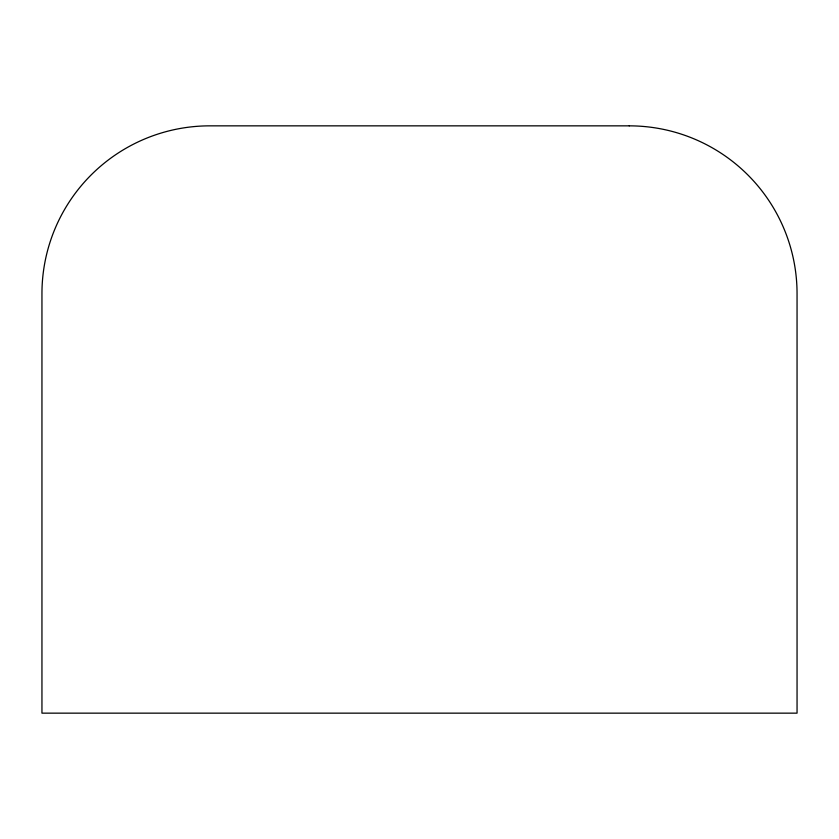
<?xml version="1.0" encoding="UTF-8"?>
<svg xmlns="http://www.w3.org/2000/svg" width="839" height="839" viewBox="0 0 839 839"><rect width="100%" height="100%" fill="white"/><g stroke="black" fill="none" stroke-linecap="round" stroke-linejoin="round"><path stroke-width="1.26" d="M629.25 125.85L209.75 125.85A167.8 167.8 0 0 0 41.95 293.65L41.95 713.15L797.05 713.15L797.05 293.65A167.8 167.8 0 0 0 629.25 125.85"/></g></svg>
